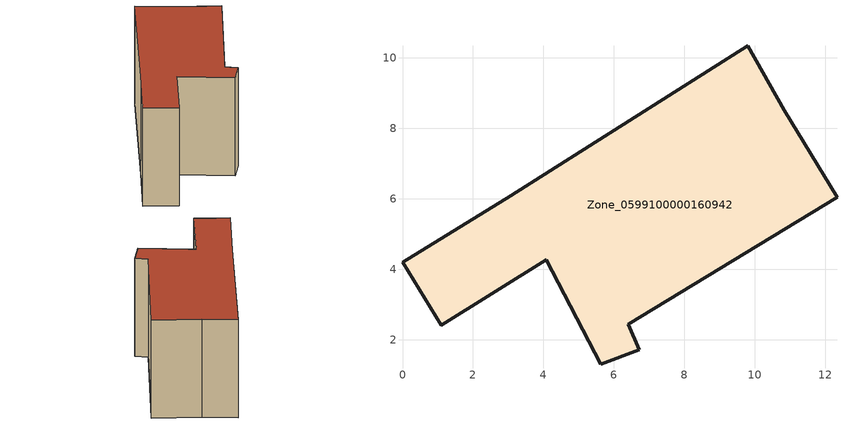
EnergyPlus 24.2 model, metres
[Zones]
Zone_0599100000160942
 floor ground (C_G): 12.33,6.04 6.4,2.44 6.72,1.72 5.63,1.3 4.07,4.27 1.1,2.4 0,4.2 3.07,6.09 9.79,10.35 10.83,8.51 z0
 wall outside (C_F): 0,4.2 1.1,2.4 4.07,4.27 5.63,1.3 6.72,1.72 6.4,2.44 12.33,6.04 10.83,8.51 9.79,10.35 3.07,6.09 0,4.2 z0:6.54
 roof outside (C_R): 6.4,2.44 12.33,6.04 10.83,8.51 9.79,10.35 3.07,6.09 0,4.2 1.1,2.4 4.07,4.27 5.63,1.3 6.72,1.72 z6.54
[BUILDING]
Pand.0599100000160942: North Axis=0; Terrain=City; Loads Convergence Tolerance Value=0.04; Temperature Convergence Tolerance Value=0.4; Solar Distribution=FullExterior; Maximum Number of Warmup Days=25; Minimum Number of Warmup Days=1
[Site:Location]
Rotterdam.The.Hague.AP_ZH_NLD Design_Conditions: Latitude=51.96; Longitude=4.45; Time Zone=1; Elevation=-4.5
[SITE:GROUNDTEMPERATURE:BUILDINGSURFACE]
18, 18, 18, 18, 18, 18, 18, 18, 18, 18, 18, 18
[MATERIAL] Thermal Absorptance=0.9; Solar Absorptance=0.7; Visible Absorptance=0.7
Name | Roughness | Thickness | Conductivity | Density | Specific Heat
G.TI.1946 | MediumSmooth | 0.15 | 1 | 540 | 1210
F.TI.1946 | Rough | 0.3 | 0.857143 | 1920 | 840
R.TI.1946 | MediumRough | 0.2 | 0.1 | 1500 | 1000
[CONSTRUCTION]
C_G: G.TI.1946
C_F: F.TI.1946
C_R: R.TI.1946
[ZONE]
Zone_0599100000160942: Type=1; Multiplier=1; Ceiling Height=Autocalculate; Volume=Autocalculate; Floor Area=autocalculate; Part of Total Floor Area=Yes
[ZONEINFILTRATION:DESIGNFLOWRATE]
Infil_Zone_0599100000160942: Zone or ZoneList or Space or SpaceList=Zone_0599100000160942; Schedule=AlwaysOn; Design Flow Rate Calculation Method=Flow/Area; Flow Rate per Floor Area=0.003; Constant Term Coefficient=1; Temperature Term Coefficient=0; Velocity Term Coefficient=0; Velocity Squared Term Coefficient=0
[HVACTEMPLATE:ZONE:IDEALLOADSAIRSYSTEM]
Zone_0599100000160942: Maximum Heating Supply Air Temperature=50; Minimum Cooling Supply Air Temperature=13; Maximum Heating Supply Air Humidity Ratio=0.0156; Minimum Cooling Supply Air Humidity Ratio=0.0077; Heating Limit=NoLimit; Cooling Limit=NoLimit; Dehumidification Control Type=ConstantSensibleHeatRatio; Cooling Sensible Heat Ratio=0.7; Dehumidification Setpoint=60; Humidification Control Type=None; Humidification Setpoint=30; Outdoor Air Method=None; Outdoor Air Flow Rate per Person=0.00944; Outdoor Air Flow Rate per Zone Floor Area=0; Outdoor Air Flow Rate per Zone=0; Demand Controlled Ventilation Type=None; Outdoor Air Economizer Type=NoEconomizer; Heat Recovery Type=None; Sensible Heat Recovery Effectiveness=0.7; Latent Heat Recovery Effectiveness=0.65
[ZONECONTROL:THERMOSTAT]
ThermostatControl_Zone_0599100000160942: Zone or ZoneList=Zone_0599100000160942; Control Type Schedule=DualSetpointControlType; Control 1=Thermostat_Zone_0599100000160942; Temperature Difference Between Cutout And Setpoint=0
[THERMOSTATSETPOINT:DUALSETPOINT]
Thermostat_Zone_0599100000160942: Heating Setpoint Temperature Schedule=HeatingSetpoint_Zone_0599100000160942; Cooling Setpoint Temperature Schedule=CoolingSetpoint_Zone_0599100000160942
[SCHEDULE:COMPACT]
HeatingSetpoint_Zone_0599100000160942: Through: 12/31, For: AllDays, Until: 24:00, 21
CoolingSetpoint_Zone_0599100000160942: Through: 12/31, For: AllDays, Until: 24:00, 24
DualSetpointControlType: Through: 12/31, For: AllDays, Until: 24:00, 4
AlwaysOn: Through: 12/31, For: AllDays, Until: 24:00, 1
